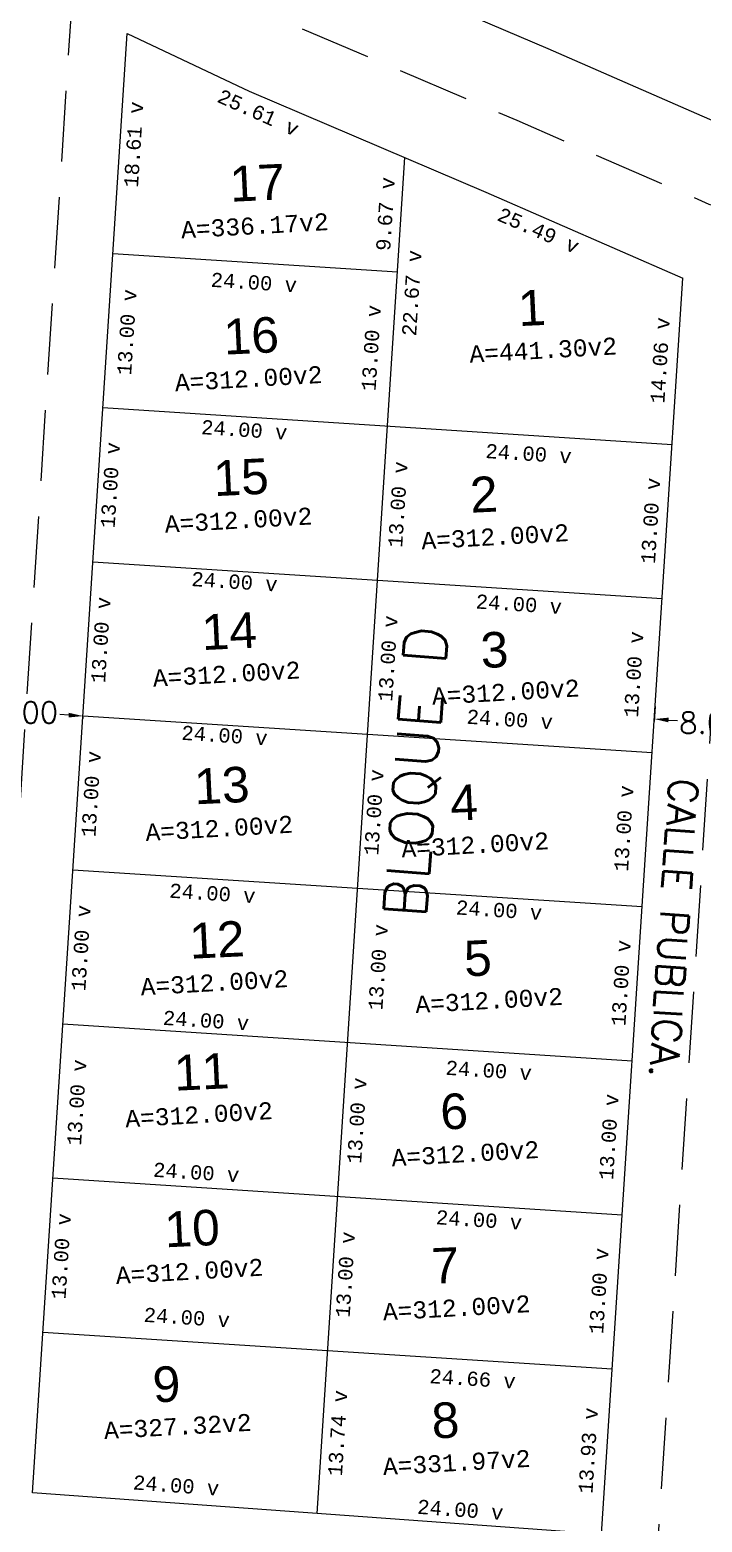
# Model space of a CAD drawing. Header units: metres. Extents: x 295274 to 295728, y 1621957 to 1622195.
# Drawn here: x 295347.8 to 295395, y 1622010.4 to 1622115.3 of the extents above; entities that cross this region are included whole.
import ezdxf
from ezdxf.enums import TextEntityAlignment as Align

# ---------------------------------------------------------------- set-up
doc = ezdxf.new("R2010")
doc.units = ezdxf.units.M
doc.linetypes.add('DASHED', pattern=[0.75, 0.5, -0.25])
for name, color, linetype in [('areas', 7, 'Continuous'), ('NOMBRE BLOQUE', 94, 'Continuous'), ('NUMERO SOLAR', 12, 'Continuous')]:
    doc.layers.add(name, color=color, linetype=linetype)
doc.styles.add('Anotativo', font='arial.ttf')
doc.styles.add('MONOTXT4', font='monotxt4.shx')
doc.styles.get("Standard").update_dxf_attribs({"font": 'simplex.shx'})
doc.dimstyles.new('Cotas de Lotes', dxfattribs={"dimscale": 0.5, "dimtxt": 2, "dimasz": 0.5, "dimexe": 0.18, "dimexo": 0.0625, "dimgap": 0.09, "dimtad": 0, "dimlfac": 1.197605, "dimzin": 0, "dimdsep": 46, "dimtxsty": 'MONOTXT4', "dimblk": 'NONE', "dimcen": 0.5, "dimse1": 1, "dimse2": 1, "dimsd1": 1, "dimsd2": 1, "dimclrt": 256, "dimaunit": 1, "dimadec": 0, "dimazin": 0, "dimtfac": 1, "dimtofl": 0, "dimtmove": 0, "dimatfit": 3, "dimldrblk": 'NONE', "dimfxl": 1, "dimtolj": 1, "dimtzin": 0, "dimarcsym": 0})
doc.dimstyles.get("Standard").update_dxf_attribs({"dimtxt": 0.18, "dimasz": 0.18, "dimexe": 0.18, "dimexo": 0.0625, "dimgap": 0.09, "dimtad": 0, "dimtih": 1, "dimtoh": 1, "dimdec": 4, "dimzin": 0, "dimdsep": 46, "dimtxsty": 'Standard', "dimcen": 0.09, "dimadec": 0, "dimazin": 0, "dimtfac": 1, "dimtdec": 4, "dimtofl": 0, "dimtmove": 0, "dimatfit": 3, "dimfxl": 1, "dimtolj": 1, "dimtzin": 0, "dimarcsym": 0})

# ---------------------------------------------------------------- blocks, each defined once
blk = doc.blocks.new('*D201')
at = {"layer": 'Defpoints', "color": 0, "ltscale": 6, "transparency": 16777216}
for p in [(295387.37, 1622021.25), (295388.68, 1622021.17), (295387.93, 1622009.56)]:
    blk.add_point(p, dxfattribs=at)
at = {"ltscale": 6, "transparency": 16777216, "insert": (295386.99, 1622015.45), "char_height": 1, "attachment_point": 5, "rotation": 86.2982, "style": 'MONOTXT4'}
blk.add_mtext('\\A1;13.93 v', dxfattribs=at)
blk = doc.blocks.new('_None')
blk = doc.blocks.new('*D202')
at = {"layer": 'Defpoints', "color": 0, "ltscale": 6, "transparency": 16777216}
for p in [(295367.94, 1622011.02), (295387.93, 1622009.56), (295388, 1622010.55)]:
    blk.add_point(p, dxfattribs=at)
at = {"ltscale": 6, "transparency": 16777216, "insert": (295378.01, 1622011.28), "char_height": 1, "attachment_point": 5, "rotation": 355.8351, "style": 'MONOTXT4'}
blk.add_mtext('\\A1;24.00 v', dxfattribs=at)
blk = doc.blocks.new('*D203')
at = {"layer": 'Defpoints', "color": 0, "ltscale": 6, "transparency": 16777216}
for p in [(295368.68, 1622022.46), (295369.76, 1622022.39), (295367.94, 1622011.02)]:
    blk.add_point(p, dxfattribs=at)
at = {"ltscale": 6, "transparency": 16777216, "insert": (295369.39, 1622016.67), "char_height": 1, "attachment_point": 5, "rotation": 86.2982, "style": 'MONOTXT4'}
blk.add_mtext('\\A1;13.74 v', dxfattribs=at)
blk = doc.blocks.new('*D204')
at = {"layer": 'Defpoints', "color": 0, "ltscale": 6, "transparency": 16777216}
for p in [(295368.68, 1622022.46), (295389.23, 1622021.15), (295389.15, 1622019.83)]:
    blk.add_point(p, dxfattribs=at)
at = {"ltscale": 6, "transparency": 16777216, "insert": (295378.87, 1622020.49), "char_height": 1, "attachment_point": 5, "rotation": 356.3398, "style": 'MONOTXT4'}
blk.add_mtext('\\A1;24.66 v', dxfattribs=at)
blk = doc.blocks.new('*D205')
at = {"layer": 'Defpoints', "color": 0, "ltscale": 6, "transparency": 16777216}
for p in [(295388.09, 1622032.09), (295389.38, 1622032), (295388.68, 1622021.17)]:
    blk.add_point(p, dxfattribs=at)
at = {"ltscale": 6, "transparency": 16777216, "insert": (295387.74, 1622026.67), "char_height": 1, "attachment_point": 5, "rotation": 86.2982, "style": 'MONOTXT4'}
blk.add_mtext('\\A1;13.00 v', dxfattribs=at)
blk = doc.blocks.new('*D206')
at = {"layer": 'Defpoints', "color": 0, "ltscale": 6, "transparency": 16777216}
for p in [(295369.38, 1622033.3), (295389.38, 1622032), (295389.32, 1622031.01)]:
    blk.add_point(p, dxfattribs=at)
at = {"ltscale": 6, "transparency": 16777216, "insert": (295379.32, 1622031.66), "char_height": 1, "attachment_point": 5, "rotation": 356.2982, "style": 'MONOTXT4'}
blk.add_mtext('\\A1;24.00 v', dxfattribs=at)
blk = doc.blocks.new('*D207')
at = {"layer": 'Defpoints', "color": 0, "ltscale": 6, "transparency": 16777216}
for p in [(295369.38, 1622033.3), (295368.68, 1622022.46), (295369.58, 1622022.41)]:
    blk.add_point(p, dxfattribs=at)
at = {"ltscale": 6, "transparency": 16777216, "insert": (295369.93, 1622027.82), "char_height": 1, "attachment_point": 5, "rotation": 86.2982, "style": 'MONOTXT4'}
blk.add_mtext('\\A1;13.00 v', dxfattribs=at)
blk = doc.blocks.new('*D208')
at = {"layer": 'Defpoints', "color": 0, "ltscale": 6, "transparency": 16777216}
for p in [(295370.08, 1622044.13), (295371.09, 1622044.06), (295369.38, 1622033.3)]:
    blk.add_point(p, dxfattribs=at)
at = {"ltscale": 6, "transparency": 16777216, "insert": (295370.74, 1622038.65), "char_height": 1, "attachment_point": 5, "rotation": 86.2982, "style": 'MONOTXT4'}
blk.add_mtext('\\A1;13.00 v', dxfattribs=at)
blk = doc.blocks.new('*D209')
at = {"layer": 'Defpoints', "color": 0, "ltscale": 6, "transparency": 16777216}
for p in [(295370.08, 1622044.13), (295390.08, 1622042.83), (295390, 1622041.52)]:
    blk.add_point(p, dxfattribs=at)
at = {"ltscale": 6, "transparency": 16777216, "insert": (295380, 1622042.17), "char_height": 1, "attachment_point": 5, "rotation": 356.2982, "style": 'MONOTXT4'}
blk.add_mtext('\\A1;24.00 v', dxfattribs=at)
blk = doc.blocks.new('*D210')
at = {"layer": 'Defpoints', "color": 0, "ltscale": 6, "transparency": 16777216}
for p in [(295390.08, 1622042.83), (295388.09, 1622032.09), (295389.38, 1622032)]:
    blk.add_point(p, dxfattribs=at)
at = {"ltscale": 6, "transparency": 16777216, "insert": (295388.44, 1622037.5), "char_height": 1, "attachment_point": 5, "rotation": 86.2982, "style": 'MONOTXT4'}
blk.add_mtext('\\A1;13.00 v', dxfattribs=at)
blk = doc.blocks.new('*D211')
at = {"layer": 'Defpoints', "color": 0, "ltscale": 6, "transparency": 16777216}
for p in [(295389.65, 1622053.74), (295390.78, 1622053.67), (295390.08, 1622042.83)]:
    blk.add_point(p, dxfattribs=at)
at = {"ltscale": 6, "transparency": 16777216, "insert": (295389.3, 1622048.32), "char_height": 1, "attachment_point": 5, "rotation": 86.2982, "style": 'MONOTXT4'}
blk.add_mtext('\\A1;13.00 v', dxfattribs=at)
blk = doc.blocks.new('*D212')
at = {"layer": 'Defpoints', "color": 0, "ltscale": 6, "transparency": 16777216}
for p in [(295370.78, 1622054.96), (295372.58, 1622054.84), (295370.08, 1622044.13)]:
    blk.add_point(p, dxfattribs=at)
at = {"ltscale": 6, "transparency": 16777216, "insert": (295372.23, 1622049.43), "char_height": 1, "attachment_point": 5, "rotation": 86.2982, "style": 'MONOTXT4'}
blk.add_mtext('\\A1;13.00 v', dxfattribs=at)
blk = doc.blocks.new('*D213')
at = {"layer": 'Defpoints', "color": 0, "ltscale": 6, "transparency": 16777216}
for p in [(295370.78, 1622054.96), (295390.78, 1622053.67), (295390.73, 1622052.79)]:
    blk.add_point(p, dxfattribs=at)
at = {"ltscale": 6, "transparency": 16777216, "insert": (295380.73, 1622053.44), "char_height": 1, "attachment_point": 5, "rotation": 356.2982, "style": 'MONOTXT4'}
blk.add_mtext('\\A1;24.00 v', dxfattribs=at)
blk = doc.blocks.new('*D214')
at = {"layer": 'Defpoints', "color": 0, "ltscale": 6, "transparency": 16777216}
for p in [(295389.84, 1622064.61), (295391.48, 1622064.5), (295390.78, 1622053.67)]:
    blk.add_point(p, dxfattribs=at)
at = {"ltscale": 6, "transparency": 16777216, "insert": (295389.49, 1622059.19), "char_height": 1, "attachment_point": 5, "rotation": 86.2982, "style": 'MONOTXT4'}
blk.add_mtext('\\A1;13.00 v', dxfattribs=at)
blk = doc.blocks.new('*D215')
at = {"layer": 'Defpoints', "color": 0, "ltscale": 6, "transparency": 16777216}
for p in [(295371.49, 1622065.79), (295372.29, 1622065.74), (295370.78, 1622054.96)]:
    blk.add_point(p, dxfattribs=at)
at = {"ltscale": 6, "transparency": 16777216, "insert": (295371.94, 1622060.32), "char_height": 1, "attachment_point": 5, "rotation": 86.2982, "style": 'MONOTXT4'}
blk.add_mtext('\\A1;13.00 v', dxfattribs=at)
blk = doc.blocks.new('*D216')
at = {"layer": 'Defpoints', "color": 0, "ltscale": 6, "transparency": 16777216}
for p in [(295371.49, 1622065.79), (295391.59, 1622066.19), (295391.48, 1622064.5)]:
    blk.add_point(p, dxfattribs=at)
at = {"ltscale": 6, "transparency": 16777216, "insert": (295381.48, 1622066.85), "char_height": 1, "attachment_point": 5, "rotation": 356.2982, "style": 'MONOTXT4'}
blk.add_mtext('\\A1;24.00 v', dxfattribs=at)
blk = doc.blocks.new('*D217')
at = {"layer": 'Defpoints', "color": 0, "ltscale": 6, "transparency": 16777216}
for p in [(295372.19, 1622076.63), (295373.27, 1622076.56), (295371.49, 1622065.79)]:
    blk.add_point(p, dxfattribs=at)
at = {"ltscale": 6, "transparency": 16777216, "insert": (295372.92, 1622071.14), "char_height": 1, "attachment_point": 5, "rotation": 86.2982, "style": 'MONOTXT4'}
blk.add_mtext('\\A1;13.00 v', dxfattribs=at)
blk = doc.blocks.new('*D218')
at = {"layer": 'Defpoints', "color": 0, "ltscale": 6, "transparency": 16777216}
for p in [(295372.19, 1622076.63), (295392.18, 1622075.33), (295392.12, 1622074.3)]:
    blk.add_point(p, dxfattribs=at)
at = {"ltscale": 6, "transparency": 16777216, "insert": (295382.12, 1622074.95), "char_height": 1, "attachment_point": 5, "rotation": 356.2982, "style": 'MONOTXT4'}
blk.add_mtext('\\A1;24.00 v', dxfattribs=at)
blk = doc.blocks.new('*D219')
at = {"layer": 'Defpoints', "color": 0, "ltscale": 6, "transparency": 16777216}
for p in [(295392.18, 1622075.33), (295389.84, 1622064.61), (295391.48, 1622064.5)]:
    blk.add_point(p, dxfattribs=at)
at = {"ltscale": 6, "transparency": 16777216, "insert": (295390.19, 1622070.02), "char_height": 1, "attachment_point": 5, "rotation": 86.2982, "style": 'MONOTXT4'}
blk.add_mtext('\\A1;13.00 v', dxfattribs=at)
blk = doc.blocks.new('*D220')
at = {"layer": 'Defpoints', "color": 0, "ltscale": 6, "transparency": 16777216}
for p in [(295391.73, 1622086.24), (295392.89, 1622086.16), (295392.18, 1622075.33)]:
    blk.add_point(p, dxfattribs=at)
at = {"ltscale": 6, "transparency": 16777216, "insert": (295391.38, 1622080.82), "char_height": 1, "attachment_point": 5, "rotation": 86.2982, "style": 'MONOTXT4'}
blk.add_mtext('\\A1;13.00 v', dxfattribs=at)
blk = doc.blocks.new('*D221')
at = {"layer": 'Defpoints', "color": 0, "ltscale": 6, "transparency": 16777216}
for p in [(295372.89, 1622087.46), (295372.19, 1622076.63), (295373.27, 1622076.56)]:
    blk.add_point(p, dxfattribs=at)
at = {"ltscale": 6, "transparency": 16777216, "insert": (295373.62, 1622081.97), "char_height": 1, "attachment_point": 5, "rotation": 86.2982, "style": 'MONOTXT4'}
blk.add_mtext('\\A1;13.00 v', dxfattribs=at)
blk = doc.blocks.new('*D222')
at = {"layer": 'Defpoints', "color": 0, "ltscale": 6, "transparency": 16777216}
for p in [(295372.89, 1622087.46), (295392.89, 1622086.16), (295392.8, 1622084.88)]:
    blk.add_point(p, dxfattribs=at)
at = {"ltscale": 6, "transparency": 16777216, "insert": (295382.8, 1622085.53), "char_height": 1, "attachment_point": 5, "rotation": 356.2982, "style": 'MONOTXT4'}
blk.add_mtext('\\A1;24.00 v', dxfattribs=at)
blk = doc.blocks.new('*D223')
at = {"layer": 'Defpoints', "color": 0, "ltscale": 6, "transparency": 16777216}
for p in [(295392.42, 1622097.96), (295393.64, 1622097.88), (295392.89, 1622086.16)]:
    blk.add_point(p, dxfattribs=at)
at = {"ltscale": 6, "transparency": 16777216, "insert": (295392.04, 1622092.1), "char_height": 1, "attachment_point": 5, "rotation": 86.2982, "style": 'MONOTXT4'}
blk.add_mtext('\\A1;14.06 v', dxfattribs=at)
blk = doc.blocks.new('*D224')
at = {"layer": 'Defpoints', "color": 0, "ltscale": 6, "transparency": 16777216}
for p in [(295374.11, 1622106.35), (295373.72, 1622105.45), (295393.64, 1622097.89)]:
    blk.add_point(p, dxfattribs=at)
at = {"ltscale": 6, "transparency": 16777216, "insert": (295383.49, 1622101.22), "char_height": 1, "attachment_point": 5, "rotation": 336.5887, "style": 'MONOTXT4'}
blk.add_mtext('\\A1;25.49 v', dxfattribs=at)
blk = doc.blocks.new('*D225')
at = {"layer": 'Defpoints', "color": 0, "ltscale": 6, "transparency": 16777216}
for p in [(295374.11, 1622106.35), (295372.89, 1622087.46), (295373.99, 1622087.39)]:
    blk.add_point(p, dxfattribs=at)
at = {"ltscale": 6, "transparency": 16777216, "insert": (295374.6, 1622096.83), "char_height": 1, "attachment_point": 5, "rotation": 86.2982, "style": 'MONOTXT4'}
blk.add_mtext('\\A1;22.67 v', dxfattribs=at)
blk = doc.blocks.new('*D226')
at = {"layer": 'Defpoints', "color": 0, "ltscale": 6, "transparency": 16777216}
for p in [(295372.1, 1622098.39), (295373.59, 1622098.29), (295372.89, 1622087.46)]:
    blk.add_point(p, dxfattribs=at)
at = {"ltscale": 6, "transparency": 16777216, "insert": (295371.75, 1622092.97), "char_height": 1, "attachment_point": 5, "rotation": 86.2982, "style": 'MONOTXT4'}
blk.add_mtext('\\A1;13.00 v', dxfattribs=at)
blk = doc.blocks.new('*D227')
at = {"layer": 'Defpoints', "color": 0, "ltscale": 6, "transparency": 16777216}
for p in [(295373.01, 1622106.42), (295374.11, 1622106.35), (295373.59, 1622098.29)]:
    blk.add_point(p, dxfattribs=at)
at = {"ltscale": 6, "transparency": 16777216, "insert": (295372.75, 1622102.39), "char_height": 1, "attachment_point": 5, "rotation": 86.2982, "style": 'MONOTXT4'}
blk.add_mtext('\\A1;9.67 v', dxfattribs=at)
blk = doc.blocks.new('*D228')
at = {"layer": 'Defpoints', "color": 0, "ltscale": 6, "transparency": 16777216}
for p in [(295354.59, 1622115.09), (295355.56, 1622115.03), (295353.59, 1622099.58)]:
    blk.add_point(p, dxfattribs=at)
at = {"ltscale": 6, "transparency": 16777216, "insert": (295355.06, 1622107.27), "char_height": 1, "attachment_point": 5, "rotation": 86.2982, "style": 'MONOTXT4'}
blk.add_mtext('\\A1;18.61 v', dxfattribs=at)
blk = doc.blocks.new('*D229')
at = {"layer": 'Defpoints', "color": 0, "ltscale": 6, "transparency": 16777216}
for p in [(295354.59, 1622115.09), (295374.11, 1622106.35), (295373.57, 1622105.14)]:
    blk.add_point(p, dxfattribs=at)
at = {"ltscale": 6, "transparency": 16777216, "insert": (295363.81, 1622109.51), "char_height": 1, "attachment_point": 5, "rotation": 335.8769, "style": 'MONOTXT4'}
blk.add_mtext('\\A1;25.61 v', dxfattribs=at)
blk = doc.blocks.new('*D230')
at = {"layer": 'Defpoints', "color": 0, "ltscale": 6, "transparency": 16777216}
for p in [(295353.59, 1622099.58), (295373.59, 1622098.29), (295373.5, 1622096.92)]:
    blk.add_point(p, dxfattribs=at)
at = {"ltscale": 6, "transparency": 16777216, "insert": (295363.5, 1622097.57), "char_height": 1, "attachment_point": 5, "rotation": 356.2982, "style": 'MONOTXT4'}
blk.add_mtext('\\A1;24.00 v', dxfattribs=at)
blk = doc.blocks.new('*D231')
at = {"layer": 'Defpoints', "color": 0, "ltscale": 6, "transparency": 16777216}
for p in [(295353.59, 1622099.58), (295352.89, 1622088.75), (295354.23, 1622088.66)]:
    blk.add_point(p, dxfattribs=at)
at = {"ltscale": 6, "transparency": 16777216, "insert": (295354.58, 1622094.08), "char_height": 1, "attachment_point": 5, "rotation": 86.2982, "style": 'MONOTXT4'}
blk.add_mtext('\\A1;13.00 v', dxfattribs=at)
blk = doc.blocks.new('*D232')
at = {"layer": 'Defpoints', "color": 0, "ltscale": 6, "transparency": 16777216}
for p in [(295352.89, 1622088.75), (295352.19, 1622077.92), (295353.07, 1622077.86)]:
    blk.add_point(p, dxfattribs=at)
at = {"ltscale": 6, "transparency": 16777216, "insert": (295353.42, 1622083.32), "char_height": 1, "attachment_point": 5, "rotation": 86.2982, "style": 'MONOTXT4'}
blk.add_mtext('\\A1;13.00 v', dxfattribs=at)
blk = doc.blocks.new('*D233')
at = {"layer": 'Defpoints', "color": 0, "ltscale": 6, "transparency": 16777216}
for p in [(295352.89, 1622088.75), (295372.89, 1622087.46), (295372.83, 1622086.57)]:
    blk.add_point(p, dxfattribs=at)
at = {"ltscale": 6, "transparency": 16777216, "insert": (295362.83, 1622087.21), "char_height": 1, "attachment_point": 5, "rotation": 356.2982, "style": 'MONOTXT4'}
blk.add_mtext('\\A1;24.00 v', dxfattribs=at)
blk = doc.blocks.new('*D234')
at = {"layer": 'Defpoints', "color": 0, "ltscale": 6, "transparency": 16777216}
for p in [(295352.19, 1622077.92), (295372.14, 1622075.88), (295372.19, 1622076.63)]:
    blk.add_point(p, dxfattribs=at)
at = {"ltscale": 6, "transparency": 16777216, "insert": (295362.14, 1622076.53), "char_height": 1, "attachment_point": 5, "rotation": 356.2982, "style": 'MONOTXT4'}
blk.add_mtext('\\A1;24.00 v', dxfattribs=at)
blk = doc.blocks.new('*D235')
at = {"layer": 'Defpoints', "color": 0, "ltscale": 6, "transparency": 16777216}
for p in [(295352.19, 1622077.92), (295351.49, 1622067.09), (295352.4, 1622067.03)]:
    blk.add_point(p, dxfattribs=at)
at = {"ltscale": 6, "transparency": 16777216, "insert": (295352.75, 1622072.44), "char_height": 1, "attachment_point": 5, "rotation": 86.2982, "style": 'MONOTXT4'}
blk.add_mtext('\\A1;13.00 v', dxfattribs=at)
blk = doc.blocks.new('*D236')
at = {"layer": 'Defpoints', "color": 0, "ltscale": 6, "transparency": 16777216}
for p in [(295351.49, 1622067.09), (295371.49, 1622065.79), (295371.44, 1622065.07)]:
    blk.add_point(p, dxfattribs=at)
at = {"ltscale": 6, "transparency": 16777216, "insert": (295361.44, 1622065.72), "char_height": 1, "attachment_point": 5, "rotation": 356.2982, "style": 'MONOTXT4'}
blk.add_mtext('\\A1;24.00 v', dxfattribs=at)
blk = doc.blocks.new('*D237')
at = {"layer": 'Defpoints', "color": 0, "ltscale": 6, "transparency": 16777216}
for p in [(295351.49, 1622067.09), (295350.79, 1622056.25), (295351.72, 1622056.19)]:
    blk.add_point(p, dxfattribs=at)
at = {"ltscale": 6, "transparency": 16777216, "insert": (295352.07, 1622061.61), "char_height": 1, "attachment_point": 5, "rotation": 86.2982, "style": 'MONOTXT4'}
blk.add_mtext('\\A1;13.00 v', dxfattribs=at)
blk = doc.blocks.new('*D238')
at = {"layer": 'Defpoints', "color": 0, "ltscale": 6, "transparency": 16777216}
for p in [(295350.79, 1622056.25), (295370.78, 1622054.96), (295370.72, 1622053.96)]:
    blk.add_point(p, dxfattribs=at)
at = {"ltscale": 6, "transparency": 16777216, "insert": (295360.59, 1622054.62), "char_height": 1, "attachment_point": 5, "rotation": 356.2982, "style": 'MONOTXT4'}
blk.add_mtext('\\A1;24.00 v', dxfattribs=at)
blk = doc.blocks.new('*D239')
at = {"layer": 'Defpoints', "color": 0, "ltscale": 6, "transparency": 16777216}
for p in [(295350.79, 1622056.25), (295350.09, 1622045.42), (295351.01, 1622045.36)]:
    blk.add_point(p, dxfattribs=at)
at = {"ltscale": 6, "transparency": 16777216, "insert": (295351.36, 1622050.78), "char_height": 1, "attachment_point": 5, "rotation": 86.2982, "style": 'MONOTXT4'}
blk.add_mtext('\\A1;13.00 v', dxfattribs=at)
blk = doc.blocks.new('*D240')
at = {"layer": 'Defpoints', "color": 0, "ltscale": 6, "transparency": 16777216}
for p in [(295350.09, 1622045.42), (295370.14, 1622045.04), (295370.08, 1622044.13)]:
    blk.add_point(p, dxfattribs=at)
at = {"ltscale": 6, "transparency": 16777216, "insert": (295360.14, 1622045.68), "char_height": 1, "attachment_point": 5, "rotation": 356.2982, "style": 'MONOTXT4'}
blk.add_mtext('\\A1;24.00 v', dxfattribs=at)
blk = doc.blocks.new('*D241')
at = {"layer": 'Defpoints', "color": 0, "ltscale": 6, "transparency": 16777216}
for p in [(295350.09, 1622045.42), (295349.38, 1622034.59), (295350.71, 1622034.5)]:
    blk.add_point(p, dxfattribs=at)
at = {"ltscale": 6, "transparency": 16777216, "insert": (295351.06, 1622039.92), "char_height": 1, "attachment_point": 5, "rotation": 86.2982, "style": 'MONOTXT4'}
blk.add_mtext('\\A1;13.00 v', dxfattribs=at)
blk = doc.blocks.new('*D242')
at = {"layer": 'Defpoints', "color": 0, "ltscale": 6, "transparency": 16777216}
for p in [(295349.38, 1622034.59), (295369.45, 1622034.35), (295369.38, 1622033.3)]:
    blk.add_point(p, dxfattribs=at)
at = {"ltscale": 6, "transparency": 16777216, "insert": (295359.45, 1622035), "char_height": 1, "attachment_point": 5, "rotation": 356.2982, "style": 'MONOTXT4'}
blk.add_mtext('\\A1;24.00 v', dxfattribs=at)
blk = doc.blocks.new('*D243')
at = {"layer": 'Defpoints', "color": 0, "ltscale": 6, "transparency": 16777216}
for p in [(295349.38, 1622034.59), (295348.68, 1622023.76), (295349.62, 1622023.7)]:
    blk.add_point(p, dxfattribs=at)
at = {"ltscale": 6, "transparency": 16777216, "insert": (295349.97, 1622029.11), "char_height": 1, "attachment_point": 5, "rotation": 86.2982, "style": 'MONOTXT4'}
blk.add_mtext('\\A1;13.00 v', dxfattribs=at)
blk = doc.blocks.new('*D244')
at = {"layer": 'Defpoints', "color": 0, "ltscale": 6, "transparency": 16777216}
for p in [(295348.68, 1622023.76), (295368.79, 1622024.15), (295368.68, 1622022.46)]:
    blk.add_point(p, dxfattribs=at)
at = {"ltscale": 6, "transparency": 16777216, "insert": (295358.79, 1622024.8), "char_height": 1, "attachment_point": 5, "rotation": 356.2982, "style": 'MONOTXT4'}
blk.add_mtext('\\A1;24.00 v', dxfattribs=at)
blk = doc.blocks.new('*D246')
at = {"layer": 'Defpoints', "color": 0, "ltscale": 6, "transparency": 16777216}
for p in [(295347.95, 1622012.47), (295368.03, 1622012.26), (295367.94, 1622011.02)]:
    blk.add_point(p, dxfattribs=at)
at = {"ltscale": 6, "transparency": 16777216, "insert": (295358.04, 1622012.99), "char_height": 1, "attachment_point": 5, "rotation": 355.8351, "style": 'MONOTXT4'}
blk.add_mtext('\\A1;24.00 v', dxfattribs=at)
blk = doc.blocks.new('*D297')
at = {"color": 0, "lineweight": -2, "ltscale": 6, "transparency": 16777216}
for p, q in [((295391.69, 1622067.76), (295391.63, 1622066.7)), ((295392.64, 1622066.81), (295393.25, 1622066.77)), ((295398.62, 1622066.43), (295398, 1622066.47)), ((295399.68, 1622067.25), (295399.61, 1622066.18))]:
    blk.add_line(p, q, dxfattribs=at)
at = {"color": 0, "ltscale": 6, "transparency": 16777216}
for points in [[(295392.65, 1622066.98), (295392.62, 1622066.65), (295391.64, 1622066.88)], [(295398.63, 1622066.59), (295398.61, 1622066.26), (295399.62, 1622066.36)]]:
    blk.add_solid(points, dxfattribs=at)
at = {"layer": 'Defpoints', "color": 0, "ltscale": 6, "transparency": 16777216}
for p in [(295391.7, 1622067.83), (295399.68, 1622067.31), (295391.64, 1622066.88)]:
    blk.add_point(p, dxfattribs=at)
at = {"color": 0, "ltscale": 6, "transparency": 16777216, "insert": (295395.63, 1622066.62), "char_height": 1.5, "attachment_point": 5}
blk.add_mtext('\\A1;8.00', dxfattribs=at)
blk = doc.blocks.new('*D298')
at = {"color": 0, "lineweight": -2, "ltscale": 6, "transparency": 16777216}
for p, q in [((295343.5, 1622067.54), (295343.49, 1622067.42)), ((295344.5, 1622067.54), (295345.12, 1622067.5)), ((295350.49, 1622067.15), (295349.87, 1622067.19)), ((295351.48, 1622067.02), (295351.48, 1622066.91))]:
    blk.add_line(p, q, dxfattribs=at)
at = {"color": 0, "ltscale": 6, "transparency": 16777216}
for points in [[(295344.51, 1622067.71), (295344.49, 1622067.37), (295343.5, 1622067.6)], [(295350.5, 1622067.32), (295350.48, 1622066.99), (295351.49, 1622067.09)]]:
    blk.add_solid(points, dxfattribs=at)
at = {"layer": 'Defpoints', "color": 0, "ltscale": 6, "transparency": 16777216}
for p in [(295343.5, 1622067.6), (295351.49, 1622067.09), (295351.49, 1622067.09)]:
    blk.add_point(p, dxfattribs=at)
at = {"color": 0, "ltscale": 6, "transparency": 16777216, "insert": (295347.5, 1622067.35), "char_height": 1.5, "attachment_point": 5}
blk.add_mtext('\\A1;8.00', dxfattribs=at)

msp = doc.modelspace()

# ---------------------------------------------------------------- linework, layer by layer
at = {"ltscale": 6}
for p, q in [((295373.5878, 1622098.2901), (295353.5897, 1622099.584)), ((295392.8852, 1622086.1639), (295352.8888, 1622088.7516)), ((295392.1843, 1622075.3315), (295352.188, 1622077.9193)), ((295391.4835, 1622064.4992), (295351.4871, 1622067.0869)), ((295390.7827, 1622053.6668), (295350.7863, 1622056.2546)), ((295390.0818, 1622042.8345), (295350.0854, 1622045.4222)), ((295389.381, 1622032.0021), (295349.3846, 1622034.5899)), ((295388.6801, 1622021.1698), (295348.6837, 1622023.7575))]:
    msp.add_line(p, q, dxfattribs=at)
at = {"color": 1, "linetype": 'DASHED', "ltscale": 10, "elevation": 783.483, "flags": 128}
msp.add_lwpolyline([(295318.0484, 1622158.8241), (295319.5753, 1622155.1357), (295322.4386, 1622150.8247), (295326.2513, 1622144.0195), (295330.0412, 1622139.1502), (295334.6738, 1622133.4947), (295346.76, 1622125.1042), (295353.2892, 1622121.7944), (295365.4194, 1622116.0416), (295381.9678, 1622108.9737), (295395.4714, 1622103.0829), (295426.4455, 1622093.4447), (295437.5945, 1622095.072), (295471.8931, 1622106.3072), (295482.6366, 1622109.3803), (295541.6068, 1622125.5467), (295571.009, 1622130.9942), (295621.7073, 1622143.8658), (295628.896, 1622149.3961), (295632.3755, 1622155.7052), (295632.9167, 1622173.4404)], dxfattribs=at)
at = {"flags": 128}
for points, elevation in [([(295322.9495, 1622161.3642), (295324.4526, 1622157.7333), (295327.1352, 1622153.6945), (295330.8466, 1622147.07), (295334.3394, 1622142.5825), (295338.4416, 1622137.5745), (295349.585, 1622129.8385), (295355.7114, 1622126.7329), (295367.6788, 1622121.0573), (295384.1475, 1622114.0233), (295397.3938, 1622108.2448), (295426.8871, 1622099.0674), (295436.332, 1622100.446), (295470.2802, 1622111.5664), (295481.1532, 1622114.6765), (295540.3765, 1622130.9123), (295569.8301, 1622136.3693), (295619.2535, 1622148.9173), (295624.6336, 1622153.0562), (295626.9185, 1622157.1993), (295627.4192, 1622173.6082)], 783.483), ([(295354.5928, 1622115.089), (295363.16, 1622111.026), (295379.788, 1622103.924), (295393.6432, 1622097.8799)], 783.483), ([(295387.9292, 1622009.5629), (295347.9537, 1622012.4739)], 760.287)]:
    msp.add_lwpolyline(points, dxfattribs=dict(at, elevation=elevation))
at = {"color": 1, "linetype": 'DASHED', "ltscale": 10, "flags": 128}
for points in [[(295343.7059, 1622008.7726), (295351.0904, 1622122.9091)], [(295391.6605, 1622005.2806), (295397.9385, 1622102.3152)]]:
    msp.add_lwpolyline(points, dxfattribs=at)
at = {"ltscale": 6, "flags": 128}
for points in [[(295347.9537, 1622012.4739), (295354.5928, 1622115.089)], [(295367.9414, 1622011.0184), (295374.1093, 1622106.3494)], [(295387.9292, 1622009.5629), (295393.6432, 1622097.8799)]]:
    msp.add_lwpolyline(points, dxfattribs=at)

# ---------------------------------------------------------------- texts
at = {"ltscale": 6, "insert": (295394.7075, 1622062.6281), "char_height": 2, "attachment_point": 1, "rotation": 266.129414}
msp.add_mtext_dynamic_manual_height_columns('CALLE PUBLICA.', width=35.899774, gutter_width=1, heights=[0], dxfattribs=at)
at = {"layer": 'areas', "color": 7, "lineweight": 9, "style": 'MONOTXT4'}
for s, p in [('A=336.17v2', (295363.5658, 1622101.5662, 783.483)), ('A=441.30v2', (295383.8244, 1622092.8259, 783.483)), ('A=312.00v2', (295363.1314, 1622090.8182)), ('A=312.00v2', (295362.4163, 1622080.8709)), ('A=312.00v2', (295380.4471, 1622079.7044)), ('A=312.00v2', (295361.584, 1622070.0471)), ('A=312.00v2', (295381.1907, 1622068.7786)), ('A=312.00v2', (295361.0676, 1622059.2028)), ('A=312.00v2', (295379.0454, 1622058.0397)), ('A=312.00v2', (295360.7253, 1622048.3473)), ('A=312.00v2', (295380.024, 1622047.0986)), ('A=312.00v2', (295359.6449, 1622039.0677)), ('A=312.00v2', (295378.3549, 1622036.3289)), ('A=312.00v2', (295358.9799, 1622028.056)), ('A=312.00v2', (295377.7427, 1622025.4909)), ('A=327.32v2', (295358.1495, 1622017.1489)), ('A=331.97v2', (295377.7451, 1622014.613))]:
    msp.add_text(s, height=1.2, rotation=3.256297, dxfattribs=at).set_placement(p, align=Align.MIDDLE)
at = {"layer": 'NOMBRE BLOQUE', "color": 5, "lineweight": 0, "insert": (295372.5839, 1622053.0304), "char_height": 3, "attachment_point": 1, "rotation": 85.621186}
msp.add_mtext_dynamic_manual_height_columns('BLOQUE D', width=32.718598, gutter_width=12.5, heights=[0], dxfattribs=at)
at = {"layer": 'NUMERO SOLAR', "lineweight": 0, "char_height": 2.5, "attachment_point": 1, "rotation": 2.7012, "style": 'Anotativo'}
for s, insert in [('17', (295361.7474, 1622105.7414, 783.483)), ('1', (295382.0059, 1622097.0011, 783.483)), ('16', (295361.313, 1622094.9934)), ('15', (295360.5978, 1622085.0461)), ('2', (295378.6287, 1622083.8796)), ('14', (295359.7655, 1622074.2223)), ('3', (295379.3723, 1622072.9537)), ('13', (295359.2491, 1622063.378)), ('4', (295377.227, 1622062.2148)), ('12', (295358.9069, 1622052.5225)), ('5', (295378.2055, 1622051.2738)), ('11', (295357.8264, 1622043.2429)), ('6', (295376.5365, 1622040.5041)), ('10', (295357.1615, 1622032.2312)), ('7', (295375.9243, 1622029.666)), ('9', (295356.331, 1622021.324)), ('8', (295375.9266, 1622018.7882))]:
    msp.add_mtext_dynamic_manual_height_columns(s, width=22.294458, gutter_width=12.5, heights=[0], dxfattribs=dict(at, insert=insert))

# ---------------------------------------------------------------- dimensions: what is measured, and where the dimension line sits
at = {"ltscale": 6}
for p1, p2, distance, picture, middle in [((295353.5897, 1622099.584), (295354.5928, 1622115.089), -0.9716, '*D228', (295355.0608, 1622107.2738)), ((295354.5928, 1622115.089), (295374.1093, 1622106.3494), -1.3295, '*D229', (295363.8077, 1622109.5058)), ((295373.5878, 1622098.2901), (295374.1093, 1622106.3494), 1.0988, '*D227', (295372.7521, 1622102.3907)), ((295374.1093, 1622106.3494), (295372.887, 1622087.4577), 1.1039, '*D225', (295374.5998, 1622096.8323)), ((295393.644, 1622097.8915), (295374.1093, 1622106.3494), 0.9836, '*D224', (295383.4858, 1622101.2178)), ((295353.5897, 1622099.584), (295352.8888, 1622088.7516), 1.3452, '*D231', (295354.5817, 1622094.0809)), ((295353.5897, 1622099.584), (295373.5878, 1622098.2901), -1.3684, '*D230', (295363.5004, 1622097.5715)), ((295372.887, 1622087.4577), (295373.5878, 1622098.2901), 1.4908, '*D226', (295371.7497, 1622092.9702)), ((295392.8852, 1622086.1639), (295393.6432, 1622097.8799), 1.2251, '*D223', (295392.0416, 1622092.101)), ((295352.8888, 1622088.7516), (295372.887, 1622087.4577), -0.8919, '*D233', (295362.8303, 1622087.2147)), ((295372.887, 1622087.4577), (295372.1862, 1622076.6254), 1.088, '*D221', (295373.6223, 1622081.9713)), ((295372.887, 1622087.4577), (295392.8852, 1622086.1639), -1.2872, '*D222', (295382.803, 1622085.5263)), ((295392.1843, 1622075.3315), (295392.8852, 1622086.1639), 1.159, '*D220', (295391.3782, 1622080.8225)), ((295352.188, 1622077.9193), (295351.4871, 1622067.0869), 0.9098, '*D235', (295352.7455, 1622072.4443)), ((295352.188, 1622077.9193), (295372.1862, 1622076.6254), -0.7458, '*D234', (295362.1389, 1622076.528)), ((295371.4853, 1622065.793), (295372.1862, 1622076.6254), -1.088, '*D217', (295372.9214, 1622071.139)), ((295372.1862, 1622076.6254), (295392.1843, 1622075.3315), -1.0304, '*D218', (295382.1187, 1622074.9503)), ((295392.1843, 1622075.3315), (295391.4835, 1622064.4992), -1.6464, '*D219', (295390.191, 1622070.0216)), ((295351.4871, 1622067.0869), (295371.4853, 1622065.793), -0.7218, '*D236', (295361.4396, 1622065.7196)), ((295351.4871, 1622067.0869), (295350.7863, 1622056.2546), 0.9346, '*D237', (295352.0694, 1622061.6104)), ((295370.7845, 1622054.9607), (295371.4853, 1622065.793), -0.8038, '*D215', (295371.937, 1622060.325)), ((295390.7827, 1622053.6668), (295391.4835, 1622064.4992), 1.6464, '*D214', (295389.4901, 1622059.1893)), ((295350.7863, 1622056.2546), (295350.0854, 1622045.4222), 0.9218, '*D239', (295351.3558, 1622050.7789)), ((295370.0836, 1622044.1283), (295370.7845, 1622054.9607), -1.8032, '*D212', (295372.2335, 1622049.4281)), ((295370.7845, 1622054.9607), (295390.7827, 1622053.6668), -0.88, '*D213', (295380.7267, 1622053.4356)), ((295390.0818, 1622042.8345), (295390.7827, 1622053.6668), 1.1351, '*D211', (295389.2995, 1622048.3239)), ((295350.0854, 1622045.4222), (295370.0836, 1622044.1283), 0.9114, '*D240', (295360.1434, 1622045.6848)), ((295350.0854, 1622045.4222), (295349.3846, 1622034.5899), 1.3275, '*D241', (295351.0597, 1622039.9203)), ((295369.3828, 1622033.296), (295370.0836, 1622044.1283), -1.0062, '*D208', (295370.7373, 1622038.6472)), ((295370.0836, 1622044.1283), (295390.0818, 1622042.8345), -1.3151, '*D209', (295379.9978, 1622042.169)), ((295390.0818, 1622042.8345), (295389.381, 1622032.0021), -1.2904, '*D210', (295388.4436, 1622037.5016)), ((295349.3846, 1622034.5899), (295369.3828, 1622033.296), 1.0546, '*D242', (295359.4518, 1622034.9954)), ((295349.3846, 1622034.5899), (295348.6837, 1622023.7575), 0.934, '*D243', (295349.9662, 1622029.1134)), ((295369.3828, 1622033.296), (295368.6819, 1622022.4636), 0.8975, '*D207', (295369.928, 1622027.8219)), ((295369.3828, 1622033.296), (295389.381, 1622032.0021), -0.9916, '*D206', (295379.3178, 1622031.6595)), ((295388.6801, 1622021.1698), (295389.381, 1622032.0021), 1.2904, '*D205', (295387.7428, 1622026.6693)), ((295348.6837, 1622023.7575), (295368.6819, 1622022.4636), 1.6887, '*D244', (295358.7919, 1622024.7957)), ((295367.9414, 1622011.0184), (295368.6819, 1622022.4636), -1.0812, '*D203', (295369.3907, 1622016.6712)), ((295368.6819, 1622022.4636), (295389.2316, 1622021.1491), -1.3186, '*D204', (295378.8726, 1622020.4905)), ((295387.9292, 1622009.5629), (295388.6801, 1622021.1698), 1.3172, '*D201', (295386.9901, 1622015.4514)), ((295347.9537, 1622012.4739), (295367.9414, 1622011.0184), 1.2449, '*D246', (295358.038, 1622012.9878)), ((295367.9414, 1622011.0184), (295387.9292, 1622009.5629), 0.9947, '*D202', (295378.0075, 1622011.2827))]:
    dim = msp.add_aligned_dim(p1=p1, p2=p2, distance=distance, dimstyle='Cotas de Lotes', override={"dimpost": ' v'}, dxfattribs=at)
    dim.commit()
    dim.dimension.update_dxf_attribs({"geometry": picture, "text_midpoint": middle})
for base, p1, p2, angle, picture, middle in [((295353.0651, 1622077.8625), (295352.8888, 1622088.7516), (295352.188, 1622077.9193), 266.298162, '*D232', (295353.418, 1622083.3183)), ((295391.5931, 1622066.1931), (295371.4853, 1622065.793), (295391.4835, 1622064.4992), 356.298162, '*D216', (295381.4844, 1622066.8471)), ((295370.7198, 1622053.962), (295350.7863, 1622056.2546), (295370.7845, 1622054.9607), 356.298162, '*D238', (295360.5943, 1622054.6171))]:
    dim = msp.add_linear_dim(base=base, p1=p1, p2=p2, angle=angle, dimstyle='Cotas de Lotes', override={"dimpost": ' v'}, dxfattribs=at)
    dim.commit()
    dim.dimension.update_dxf_attribs({"geometry": picture, "text_midpoint": middle, "dimtype": 161})
at = {"color": 5, "ltscale": 6}
for p1, p2, distance, picture, middle in [((295343.5038, 1622067.6034), (295351.4871, 1622067.0869), 0, '*D298', (295347.4955, 1622067.3452)), ((295399.6821, 1622067.3099), (295391.6988, 1622067.8264), 0.9503, '*D297', (295395.6291, 1622066.6198))]:
    dim = msp.add_aligned_dim(p1=p1, p2=p2, distance=distance, dimstyle='Standard', override={"dimtxt": 1.5, "dimasz": 1, "dimdec": 2}, dxfattribs=at)
    dim.commit()
    dim.dimension.update_dxf_attribs({"geometry": picture, "text_midpoint": middle})

doc.saveas('drawing.dxf')
